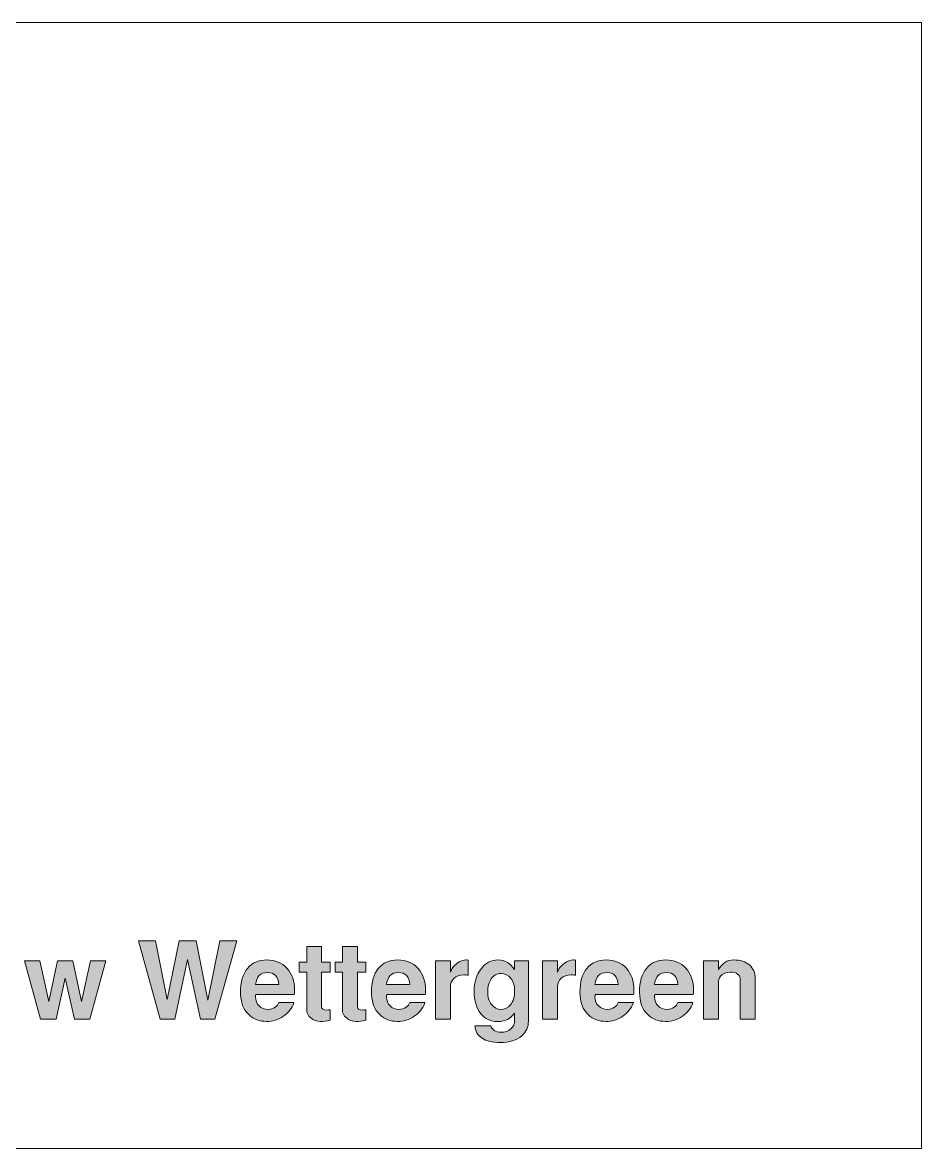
# Model space of a CAD drawing. Header units: inches. Extents: x 2 to 12.3, y -3 to -0.4.
# Drawn here: x 11.262 to 12.31, y -1.663 to -0.35 of the extents above; entities that cross this region are included whole.
import ezdxf

# ---------------------------------------------------------------- set-up
doc = ezdxf.new("R2010")
doc.units = ezdxf.units.IN
doc.header["$MEASUREMENT"] = 0
doc.layers.add('Layer 1', color=7, linetype='Continuous')

# ---------------------------------------------------------------- blocks, each defined once
blk = doc.blocks.new('block 2')
at = {"layer": 'Layer 1', "color": 7, "lineweight": 5, "true_color": 0xffffff}
blk.add_lwpolyline([(8.3102, -0.3502), (8.3102, -1.6631), (12.3102, -1.6631), (12.3102, -0.3502), (8.3102, -0.3502)], dxfattribs=at)
blk = doc.blocks.new('block 62')
at = {"layer": 'Layer 1', "true_color": 0xed1f24}
h = blk.add_hatch(color=240, dxfattribs=at)
h.dxf.hatch_style = 2
h.paths.add_polyline_path([(11.5116, -1.421), (11.4861, -1.5121), (11.4692, -1.5121), (11.4541, -1.4428), (11.4391, -1.5121), (11.4222, -1.5121), (11.3967, -1.421), (11.4166, -1.421), (11.4305, -1.4892), (11.4442, -1.421), (11.4641, -1.421), (11.4777, -1.49), (11.4917, -1.421)])
h = blk.add_hatch(color=240, dxfattribs=at)
h.dxf.hatch_style = 2
edge = h.paths.add_edge_path()
edge.add_spline(control_points=[(11.6203, -1.5135), (11.6162, -1.5145), (11.6125, -1.515), (11.6092, -1.515), (11.6048, -1.515), (11.601, -1.5136), (11.5978, -1.5109), (11.5946, -1.5082), (11.5931, -1.505), (11.5931, -1.5012), (11.5931, -1.5012), (11.5931, -1.4574), (11.5931, -1.4574), (11.5931, -1.4574), (11.5844, -1.4574), (11.5844, -1.4574), (11.5844, -1.4574), (11.5844, -1.4457), (11.5844, -1.4457), (11.5844, -1.4457), (11.5931, -1.4457), (11.5931, -1.4457), (11.5931, -1.4457), (11.5931, -1.4274), (11.5931, -1.4274), (11.5931, -1.4274), (11.6105, -1.4274), (11.6105, -1.4274), (11.6105, -1.4274), (11.6105, -1.4457), (11.6105, -1.4457), (11.6105, -1.4457), (11.6203, -1.4457), (11.6203, -1.4457), (11.6203, -1.4457), (11.6203, -1.4574), (11.6203, -1.4574), (11.6203, -1.4574), (11.6105, -1.4574), (11.6105, -1.4574), (11.6105, -1.4574), (11.6105, -1.4977), (11.6105, -1.4977), (11.6105, -1.5003), (11.6125, -1.5016), (11.6164, -1.5016), (11.6173, -1.5015), (11.6186, -1.5015), (11.6203, -1.5014), (11.6203, -1.5014), (11.6203, -1.5135), (11.6203, -1.5135)], knot_values=[0, 0, 0, 0, 1, 1, 1, 2, 2, 2, 3, 3, 3, 4, 4, 4, 5, 5, 5, 6, 6, 6, 7, 7, 7, 8, 8, 8, 9, 9, 9, 10, 10, 10, 11, 11, 11, 12, 12, 12, 13, 13, 13, 14, 14, 14, 15, 15, 15, 16, 16, 16, 17, 17, 17, 17], degree=3, periodic=1)
h = blk.add_hatch(color=240, dxfattribs=at)
h.dxf.hatch_style = 2
edge = h.paths.add_edge_path()
edge.add_spline(control_points=[(11.6619, -1.5135), (11.6578, -1.5145), (11.6541, -1.515), (11.6508, -1.515), (11.6464, -1.515), (11.6426, -1.5136), (11.6394, -1.5109), (11.6363, -1.5082), (11.6347, -1.505), (11.6347, -1.5012), (11.6347, -1.5012), (11.6347, -1.4574), (11.6347, -1.4574), (11.6347, -1.4574), (11.6261, -1.4574), (11.6261, -1.4574), (11.6261, -1.4574), (11.6261, -1.4457), (11.6261, -1.4457), (11.6261, -1.4457), (11.6347, -1.4457), (11.6347, -1.4457), (11.6347, -1.4457), (11.6347, -1.4274), (11.6347, -1.4274), (11.6347, -1.4274), (11.6522, -1.4274), (11.6522, -1.4274), (11.6522, -1.4274), (11.6522, -1.4457), (11.6522, -1.4457), (11.6522, -1.4457), (11.6619, -1.4457), (11.6619, -1.4457), (11.6619, -1.4457), (11.6619, -1.4574), (11.6619, -1.4574), (11.6619, -1.4574), (11.6522, -1.4574), (11.6522, -1.4574), (11.6522, -1.4574), (11.6522, -1.4977), (11.6522, -1.4977), (11.6522, -1.5003), (11.6541, -1.5016), (11.6581, -1.5016), (11.659, -1.5015), (11.6603, -1.5015), (11.6619, -1.5014), (11.6619, -1.5014), (11.6619, -1.5135), (11.6619, -1.5135)], knot_values=[0, 0, 0, 0, 1, 1, 1, 2, 2, 2, 3, 3, 3, 4, 4, 4, 5, 5, 5, 6, 6, 6, 7, 7, 7, 8, 8, 8, 9, 9, 9, 10, 10, 10, 11, 11, 11, 12, 12, 12, 13, 13, 13, 14, 14, 14, 15, 15, 15, 16, 16, 16, 17, 17, 17, 17], degree=3, periodic=1)
h = blk.add_hatch(color=240, dxfattribs=at)
h.dxf.hatch_style = 2
edge = h.paths.add_edge_path()
edge.add_spline(control_points=[(11.5789, -1.4784), (11.5789, -1.4804), (11.5788, -1.4822), (11.5786, -1.4837), (11.5786, -1.4837), (11.5337, -1.4837), (11.5337, -1.4837), (11.5335, -1.4842), (11.5334, -1.485), (11.5334, -1.4861), (11.5334, -1.4905), (11.5348, -1.4941), (11.5375, -1.4968), (11.5402, -1.4995), (11.5438, -1.5009), (11.5482, -1.5009), (11.5511, -1.5009), (11.5537, -1.5), (11.5562, -1.4984), (11.5585, -1.4968), (11.5598, -1.495), (11.5604, -1.493), (11.5604, -1.493), (11.5782, -1.493), (11.5782, -1.493), (11.5759, -1.4996), (11.5717, -1.5049), (11.5659, -1.5089), (11.56, -1.5129), (11.5534, -1.5149), (11.5462, -1.5149), (11.5381, -1.5149), (11.5313, -1.5123), (11.5258, -1.5072), (11.5192, -1.5012), (11.5159, -1.4925), (11.5159, -1.4811), (11.5159, -1.469), (11.5186, -1.4596), (11.5239, -1.4531), (11.5292, -1.4465), (11.5368, -1.4432), (11.5467, -1.4432), (11.5563, -1.4432), (11.5641, -1.4465), (11.5701, -1.4529), (11.576, -1.4594), (11.5789, -1.4679), (11.5789, -1.4784)], knot_values=[0, 0, 0, 0, 1, 1, 1, 2, 2, 2, 3, 3, 3, 4, 4, 4, 5, 5, 5, 6, 6, 6, 7, 7, 7, 8, 8, 8, 9, 9, 9, 10, 10, 10, 11, 11, 11, 12, 12, 12, 13, 13, 13, 14, 14, 14, 15, 15, 15, 16, 16, 16, 16], degree=3, periodic=1)
edge = h.paths.add_edge_path()
edge.add_spline(control_points=[(11.5604, -1.472), (11.5599, -1.4626), (11.5555, -1.4579), (11.5473, -1.4579), (11.539, -1.4579), (11.5344, -1.4626), (11.5334, -1.472), (11.5334, -1.472), (11.5604, -1.472), (11.5604, -1.472)], knot_values=[0, 0, 0, 0, 1, 1, 1, 2, 2, 2, 3, 3, 3, 3], degree=3, periodic=1)
h = blk.add_hatch(color=240, dxfattribs=at)
h.dxf.hatch_style = 2
edge = h.paths.add_edge_path()
edge.add_spline(control_points=[(11.7317, -1.4784), (11.7317, -1.4804), (11.7316, -1.4822), (11.7313, -1.4837), (11.7313, -1.4837), (11.6864, -1.4837), (11.6864, -1.4837), (11.6863, -1.4842), (11.6862, -1.485), (11.6862, -1.4861), (11.6862, -1.4905), (11.6875, -1.4941), (11.6903, -1.4968), (11.693, -1.4995), (11.6965, -1.5009), (11.7009, -1.5009), (11.7038, -1.5009), (11.7065, -1.5), (11.709, -1.4984), (11.7112, -1.4968), (11.7126, -1.495), (11.7132, -1.493), (11.7132, -1.493), (11.7309, -1.493), (11.7309, -1.493), (11.7286, -1.4996), (11.7245, -1.5049), (11.7186, -1.5089), (11.7127, -1.5129), (11.7062, -1.5149), (11.6989, -1.5149), (11.6908, -1.5149), (11.6841, -1.5123), (11.6786, -1.5072), (11.672, -1.5012), (11.6687, -1.4925), (11.6687, -1.4811), (11.6687, -1.469), (11.6713, -1.4596), (11.6766, -1.4531), (11.6819, -1.4465), (11.6895, -1.4432), (11.6994, -1.4432), (11.7091, -1.4432), (11.7169, -1.4465), (11.7228, -1.4529), (11.7287, -1.4594), (11.7317, -1.4679), (11.7317, -1.4784)], knot_values=[0, 0, 0, 0, 1, 1, 1, 2, 2, 2, 3, 3, 3, 4, 4, 4, 5, 5, 5, 6, 6, 6, 7, 7, 7, 8, 8, 8, 9, 9, 9, 10, 10, 10, 11, 11, 11, 12, 12, 12, 13, 13, 13, 14, 14, 14, 15, 15, 15, 16, 16, 16, 16], degree=3, periodic=1)
edge = h.paths.add_edge_path()
edge.add_spline(control_points=[(11.7132, -1.472), (11.7127, -1.4626), (11.7083, -1.4579), (11.7001, -1.4579), (11.6917, -1.4579), (11.6871, -1.4626), (11.6862, -1.472), (11.6862, -1.472), (11.7132, -1.472), (11.7132, -1.472)], knot_values=[0, 0, 0, 0, 1, 1, 1, 2, 2, 2, 3, 3, 3, 3], degree=3, periodic=1)
h = blk.add_hatch(color=240, dxfattribs=at)
h.dxf.hatch_style = 2
edge = h.paths.add_edge_path()
edge.add_spline(control_points=[(11.7816, -1.461), (11.7792, -1.4607), (11.7775, -1.4606), (11.7764, -1.4606), (11.7715, -1.4606), (11.7677, -1.4619), (11.7649, -1.4646), (11.7621, -1.4672), (11.7607, -1.4705), (11.7607, -1.4745), (11.7607, -1.4745), (11.7607, -1.5121), (11.7607, -1.5121), (11.7607, -1.5121), (11.7432, -1.5121), (11.7432, -1.5121), (11.7432, -1.5121), (11.7432, -1.4444), (11.7432, -1.4444), (11.7432, -1.4444), (11.7607, -1.4444), (11.7607, -1.4444), (11.7607, -1.4444), (11.7607, -1.4575), (11.7607, -1.4575), (11.7619, -1.4535), (11.7644, -1.4501), (11.7682, -1.4474), (11.7719, -1.4446), (11.7757, -1.4432), (11.7794, -1.4432), (11.7798, -1.4432), (11.7806, -1.4433), (11.7816, -1.4435), (11.7816, -1.4435), (11.7816, -1.461), (11.7816, -1.461)], knot_values=[0, 0, 0, 0, 1, 1, 1, 2, 2, 2, 3, 3, 3, 4, 4, 4, 5, 5, 5, 6, 6, 6, 7, 7, 7, 8, 8, 8, 9, 9, 9, 10, 10, 10, 11, 11, 11, 12, 12, 12, 12], degree=3, periodic=1)
h = blk.add_hatch(color=240, dxfattribs=at)
h.dxf.hatch_style = 2
edge = h.paths.add_edge_path()
edge.add_spline(control_points=[(11.8517, -1.5146), (11.8517, -1.5214), (11.8491, -1.527), (11.8441, -1.5316), (11.8381, -1.537), (11.8297, -1.5396), (11.8187, -1.5396), (11.8098, -1.5396), (11.8027, -1.5379), (11.7976, -1.5344), (11.7925, -1.531), (11.7897, -1.5262), (11.7893, -1.52), (11.7893, -1.52), (11.8077, -1.52), (11.8077, -1.52), (11.8081, -1.522), (11.8094, -1.5238), (11.8117, -1.5253), (11.8139, -1.5268), (11.8166, -1.5276), (11.8197, -1.5276), (11.8244, -1.5276), (11.8282, -1.5263), (11.8312, -1.5237), (11.8341, -1.5211), (11.8356, -1.5176), (11.8356, -1.5132), (11.8356, -1.5087), (11.8355, -1.5061), (11.8354, -1.5054), (11.8327, -1.5088), (11.83, -1.5112), (11.8275, -1.5125), (11.8245, -1.5142), (11.8207, -1.515), (11.8161, -1.515), (11.8077, -1.515), (11.801, -1.512), (11.7961, -1.5059), (11.7909, -1.4995), (11.7883, -1.4908), (11.7883, -1.4797), (11.7883, -1.4694), (11.791, -1.4607), (11.7964, -1.4537), (11.8017, -1.4467), (11.8083, -1.4432), (11.8162, -1.4432), (11.8206, -1.4432), (11.8245, -1.4443), (11.8276, -1.4464), (11.83, -1.448), (11.8326, -1.4507), (11.8356, -1.4545), (11.8356, -1.4545), (11.8356, -1.4444), (11.8356, -1.4444), (11.8356, -1.4444), (11.8517, -1.4444), (11.8517, -1.4444), (11.8517, -1.4444), (11.8517, -1.5146), (11.8517, -1.5146)], knot_values=[0, 0, 0, 0, 1, 1, 1, 2, 2, 2, 3, 3, 3, 4, 4, 4, 5, 5, 5, 6, 6, 6, 7, 7, 7, 8, 8, 8, 9, 9, 9, 10, 10, 10, 11, 11, 11, 12, 12, 12, 13, 13, 13, 14, 14, 14, 15, 15, 15, 16, 16, 16, 17, 17, 17, 18, 18, 18, 19, 19, 19, 20, 20, 20, 21, 21, 21, 21], degree=3, periodic=1)
edge = h.paths.add_edge_path()
edge.add_spline(control_points=[(11.8356, -1.4792), (11.8356, -1.4734), (11.8341, -1.4686), (11.8311, -1.4647), (11.8281, -1.4609), (11.8243, -1.459), (11.8197, -1.459), (11.815, -1.459), (11.8113, -1.461), (11.8084, -1.4651), (11.8056, -1.4691), (11.8042, -1.4743), (11.8042, -1.4806), (11.8042, -1.4864), (11.8057, -1.4912), (11.8086, -1.4951), (11.8116, -1.4989), (11.8152, -1.5009), (11.8194, -1.5009), (11.8241, -1.5009), (11.8279, -1.4991), (11.8308, -1.4955), (11.834, -1.4916), (11.8356, -1.4862), (11.8356, -1.4792)], knot_values=[0, 0, 0, 0, 1, 1, 1, 2, 2, 2, 3, 3, 3, 4, 4, 4, 5, 5, 5, 6, 6, 6, 7, 7, 7, 8, 8, 8, 8], degree=3, periodic=1)
h = blk.add_hatch(color=240, dxfattribs=at)
h.dxf.hatch_style = 2
edge = h.paths.add_edge_path()
edge.add_spline(control_points=[(11.9066, -1.461), (11.9042, -1.4607), (11.9025, -1.4606), (11.9014, -1.4606), (11.8965, -1.4606), (11.8927, -1.4619), (11.8899, -1.4646), (11.8871, -1.4672), (11.8857, -1.4705), (11.8857, -1.4745), (11.8857, -1.4745), (11.8857, -1.5121), (11.8857, -1.5121), (11.8857, -1.5121), (11.8682, -1.5121), (11.8682, -1.5121), (11.8682, -1.5121), (11.8682, -1.4444), (11.8682, -1.4444), (11.8682, -1.4444), (11.8857, -1.4444), (11.8857, -1.4444), (11.8857, -1.4444), (11.8857, -1.4575), (11.8857, -1.4575), (11.8869, -1.4535), (11.8894, -1.4501), (11.8932, -1.4474), (11.8969, -1.4446), (11.9007, -1.4432), (11.9044, -1.4432), (11.9048, -1.4432), (11.9056, -1.4433), (11.9066, -1.4435), (11.9066, -1.4435), (11.9066, -1.461), (11.9066, -1.461)], knot_values=[0, 0, 0, 0, 1, 1, 1, 2, 2, 2, 3, 3, 3, 4, 4, 4, 5, 5, 5, 6, 6, 6, 7, 7, 7, 8, 8, 8, 9, 9, 9, 10, 10, 10, 11, 11, 11, 12, 12, 12, 12], degree=3, periodic=1)
h = blk.add_hatch(color=240, dxfattribs=at)
h.dxf.hatch_style = 2
edge = h.paths.add_edge_path()
edge.add_spline(control_points=[(11.9748, -1.4784), (11.9748, -1.4804), (11.9747, -1.4822), (11.9744, -1.4837), (11.9744, -1.4837), (11.9296, -1.4837), (11.9296, -1.4837), (11.9294, -1.4842), (11.9293, -1.485), (11.9293, -1.4861), (11.9293, -1.4905), (11.9307, -1.4941), (11.9334, -1.4968), (11.9361, -1.4995), (11.9397, -1.5009), (11.944, -1.5009), (11.9469, -1.5009), (11.9496, -1.5), (11.9521, -1.4984), (11.9543, -1.4968), (11.9557, -1.495), (11.9563, -1.493), (11.9563, -1.493), (11.9741, -1.493), (11.9741, -1.493), (11.9717, -1.4996), (11.9676, -1.5049), (11.9617, -1.5089), (11.9559, -1.5129), (11.9493, -1.5149), (11.9421, -1.5149), (11.934, -1.5149), (11.9272, -1.5123), (11.9217, -1.5072), (11.9151, -1.5012), (11.9118, -1.4925), (11.9118, -1.4811), (11.9118, -1.469), (11.9144, -1.4596), (11.9197, -1.4531), (11.925, -1.4465), (11.9326, -1.4432), (11.9426, -1.4432), (11.9522, -1.4432), (11.96, -1.4465), (11.9659, -1.4529), (11.9718, -1.4594), (11.9748, -1.4679), (11.9748, -1.4784)], knot_values=[0, 0, 0, 0, 1, 1, 1, 2, 2, 2, 3, 3, 3, 4, 4, 4, 5, 5, 5, 6, 6, 6, 7, 7, 7, 8, 8, 8, 9, 9, 9, 10, 10, 10, 11, 11, 11, 12, 12, 12, 13, 13, 13, 14, 14, 14, 15, 15, 15, 16, 16, 16, 16], degree=3, periodic=1)
edge = h.paths.add_edge_path()
edge.add_spline(control_points=[(11.9563, -1.472), (11.9558, -1.4626), (11.9514, -1.4579), (11.9432, -1.4579), (11.9349, -1.4579), (11.9302, -1.4626), (11.9293, -1.472), (11.9293, -1.472), (11.9563, -1.472), (11.9563, -1.472)], knot_values=[0, 0, 0, 0, 1, 1, 1, 2, 2, 2, 3, 3, 3, 3], degree=3, periodic=1)
h = blk.add_hatch(color=240, dxfattribs=at)
h.dxf.hatch_style = 2
edge = h.paths.add_edge_path()
edge.add_spline(control_points=[(12.0443, -1.4784), (12.0443, -1.4804), (12.0442, -1.4822), (12.0439, -1.4837), (12.0439, -1.4837), (11.9991, -1.4837), (11.9991, -1.4837), (11.9989, -1.4842), (11.9988, -1.485), (11.9988, -1.4861), (11.9988, -1.4905), (12.0002, -1.4941), (12.0029, -1.4968), (12.0056, -1.4995), (12.0092, -1.5009), (12.0136, -1.5009), (12.0164, -1.5009), (12.0191, -1.5), (12.0216, -1.4984), (12.0238, -1.4968), (12.0252, -1.495), (12.0258, -1.493), (12.0258, -1.493), (12.0436, -1.493), (12.0436, -1.493), (12.0412, -1.4996), (12.0371, -1.5049), (12.0313, -1.5089), (12.0254, -1.5129), (12.0188, -1.5149), (12.0116, -1.5149), (12.0035, -1.5149), (11.9967, -1.5123), (11.9912, -1.5072), (11.9846, -1.5012), (11.9813, -1.4925), (11.9813, -1.4811), (11.9813, -1.469), (11.984, -1.4596), (11.9893, -1.4531), (11.9945, -1.4465), (12.0021, -1.4432), (12.0121, -1.4432), (12.0217, -1.4432), (12.0295, -1.4465), (12.0354, -1.4529), (12.0414, -1.4594), (12.0443, -1.4679), (12.0443, -1.4784)], knot_values=[0, 0, 0, 0, 1, 1, 1, 2, 2, 2, 3, 3, 3, 4, 4, 4, 5, 5, 5, 6, 6, 6, 7, 7, 7, 8, 8, 8, 9, 9, 9, 10, 10, 10, 11, 11, 11, 12, 12, 12, 13, 13, 13, 14, 14, 14, 15, 15, 15, 16, 16, 16, 16], degree=3, periodic=1)
edge = h.paths.add_edge_path()
edge.add_spline(control_points=[(12.0258, -1.472), (12.0253, -1.4626), (12.0209, -1.4579), (12.0127, -1.4579), (12.0044, -1.4579), (11.9997, -1.4626), (11.9988, -1.472), (11.9988, -1.472), (12.0258, -1.472), (12.0258, -1.472)], knot_values=[0, 0, 0, 0, 1, 1, 1, 2, 2, 2, 3, 3, 3, 3], degree=3, periodic=1)
h = blk.add_hatch(color=240, dxfattribs=at)
h.dxf.hatch_style = 2
edge = h.paths.add_edge_path()
edge.add_spline(control_points=[(12.1163, -1.5121), (12.1163, -1.5121), (12.0988, -1.5121), (12.0988, -1.5121), (12.0988, -1.5121), (12.0988, -1.4656), (12.0988, -1.4656), (12.0988, -1.4631), (12.0978, -1.4611), (12.0957, -1.4597), (12.0936, -1.4582), (12.0908, -1.4575), (12.0872, -1.4575), (12.0833, -1.4575), (12.08, -1.4585), (12.0774, -1.4606), (12.0748, -1.4627), (12.0734, -1.4653), (12.0734, -1.4685), (12.0734, -1.4685), (12.0734, -1.5121), (12.0734, -1.5121), (12.0734, -1.5121), (12.0559, -1.5121), (12.0559, -1.5121), (12.0559, -1.5121), (12.0559, -1.4444), (12.0559, -1.4444), (12.0559, -1.4444), (12.0734, -1.4444), (12.0734, -1.4444), (12.0734, -1.4444), (12.0734, -1.4545), (12.0734, -1.4545), (12.0774, -1.447), (12.0833, -1.4432), (12.0912, -1.4432), (12.0988, -1.4432), (12.1049, -1.4452), (12.1094, -1.4491), (12.114, -1.453), (12.1163, -1.4582), (12.1163, -1.4646), (12.1163, -1.4646), (12.1163, -1.5121), (12.1163, -1.5121)], knot_values=[0, 0, 0, 0, 1, 1, 1, 2, 2, 2, 3, 3, 3, 4, 4, 4, 5, 5, 5, 6, 6, 6, 7, 7, 7, 8, 8, 8, 9, 9, 9, 10, 10, 10, 11, 11, 11, 12, 12, 12, 13, 13, 13, 14, 14, 14, 15, 15, 15, 15], degree=3, periodic=1)
h = blk.add_hatch(color=240, dxfattribs=at)
h.dxf.hatch_style = 2
h.paths.add_polyline_path([(11.3589, -1.4444), (11.3401, -1.5121), (11.3221, -1.5121), (11.3114, -1.4643), (11.3007, -1.5121), (11.2827, -1.5121), (11.2638, -1.4444), (11.2819, -1.4444), (11.2924, -1.4917), (11.3023, -1.4444), (11.3204, -1.4444), (11.3303, -1.4916), (11.3408, -1.4444)])
at = {"layer": 'Layer 1', "lineweight": 0}
for points in [[(11.5116, -1.421), (11.4861, -1.5121), (11.4692, -1.5121), (11.4541, -1.4428), (11.4391, -1.5121), (11.4222, -1.5121), (11.3967, -1.421), (11.4166, -1.421), (11.4305, -1.4892), (11.4442, -1.421), (11.4641, -1.421), (11.4777, -1.49), (11.4917, -1.421), (11.5116, -1.421)], [(11.3589, -1.4444), (11.3401, -1.5121), (11.3221, -1.5121), (11.3114, -1.4643), (11.3007, -1.5121), (11.2827, -1.5121), (11.2638, -1.4444), (11.2819, -1.4444), (11.2924, -1.4917), (11.3023, -1.4444), (11.3204, -1.4444), (11.3303, -1.4916), (11.3408, -1.4444), (11.3589, -1.4444)]]:
    blk.add_lwpolyline(points, dxfattribs=at)
for points, knots in [([(11.6203, -1.5135), (11.6162, -1.5145), (11.6125, -1.515), (11.6092, -1.515), (11.6048, -1.515), (11.601, -1.5136), (11.5978, -1.5109), (11.5946, -1.5082), (11.5931, -1.505), (11.5931, -1.5012), (11.5931, -1.5012), (11.5931, -1.4574), (11.5931, -1.4574), (11.5931, -1.4574), (11.5844, -1.4574), (11.5844, -1.4574), (11.5844, -1.4574), (11.5844, -1.4457), (11.5844, -1.4457), (11.5844, -1.4457), (11.5931, -1.4457), (11.5931, -1.4457), (11.5931, -1.4457), (11.5931, -1.4274), (11.5931, -1.4274), (11.5931, -1.4274), (11.6105, -1.4274), (11.6105, -1.4274), (11.6105, -1.4274), (11.6105, -1.4457), (11.6105, -1.4457), (11.6105, -1.4457), (11.6203, -1.4457), (11.6203, -1.4457), (11.6203, -1.4457), (11.6203, -1.4574), (11.6203, -1.4574), (11.6203, -1.4574), (11.6105, -1.4574), (11.6105, -1.4574), (11.6105, -1.4574), (11.6105, -1.4977), (11.6105, -1.4977), (11.6105, -1.5003), (11.6125, -1.5016), (11.6164, -1.5016), (11.6173, -1.5015), (11.6186, -1.5015), (11.6203, -1.5014), (11.6203, -1.5014), (11.6203, -1.5135), (11.6203, -1.5135)], [0, 0, 0, 0, 1, 1, 1, 2, 2, 2, 3, 3, 3, 4, 4, 4, 5, 5, 5, 6, 6, 6, 7, 7, 7, 8, 8, 8, 9, 9, 9, 10, 10, 10, 11, 11, 11, 12, 12, 12, 13, 13, 13, 14, 14, 14, 15, 15, 15, 16, 16, 16, 17, 17, 17, 17]), ([(11.6619, -1.5135), (11.6578, -1.5145), (11.6541, -1.515), (11.6508, -1.515), (11.6464, -1.515), (11.6426, -1.5136), (11.6394, -1.5109), (11.6363, -1.5082), (11.6347, -1.505), (11.6347, -1.5012), (11.6347, -1.5012), (11.6347, -1.4574), (11.6347, -1.4574), (11.6347, -1.4574), (11.6261, -1.4574), (11.6261, -1.4574), (11.6261, -1.4574), (11.6261, -1.4457), (11.6261, -1.4457), (11.6261, -1.4457), (11.6347, -1.4457), (11.6347, -1.4457), (11.6347, -1.4457), (11.6347, -1.4274), (11.6347, -1.4274), (11.6347, -1.4274), (11.6522, -1.4274), (11.6522, -1.4274), (11.6522, -1.4274), (11.6522, -1.4457), (11.6522, -1.4457), (11.6522, -1.4457), (11.6619, -1.4457), (11.6619, -1.4457), (11.6619, -1.4457), (11.6619, -1.4574), (11.6619, -1.4574), (11.6619, -1.4574), (11.6522, -1.4574), (11.6522, -1.4574), (11.6522, -1.4574), (11.6522, -1.4977), (11.6522, -1.4977), (11.6522, -1.5003), (11.6541, -1.5016), (11.6581, -1.5016), (11.659, -1.5015), (11.6603, -1.5015), (11.6619, -1.5014), (11.6619, -1.5014), (11.6619, -1.5135), (11.6619, -1.5135)], [0, 0, 0, 0, 1, 1, 1, 2, 2, 2, 3, 3, 3, 4, 4, 4, 5, 5, 5, 6, 6, 6, 7, 7, 7, 8, 8, 8, 9, 9, 9, 10, 10, 10, 11, 11, 11, 12, 12, 12, 13, 13, 13, 14, 14, 14, 15, 15, 15, 16, 16, 16, 17, 17, 17, 17]), ([(11.5789, -1.4784), (11.5789, -1.4804), (11.5788, -1.4822), (11.5786, -1.4837), (11.5786, -1.4837), (11.5337, -1.4837), (11.5337, -1.4837), (11.5335, -1.4842), (11.5334, -1.485), (11.5334, -1.4861), (11.5334, -1.4905), (11.5348, -1.4941), (11.5375, -1.4968), (11.5402, -1.4995), (11.5438, -1.5009), (11.5482, -1.5009), (11.5511, -1.5009), (11.5537, -1.5), (11.5562, -1.4984), (11.5585, -1.4968), (11.5598, -1.495), (11.5604, -1.493), (11.5604, -1.493), (11.5782, -1.493), (11.5782, -1.493), (11.5759, -1.4996), (11.5717, -1.5049), (11.5659, -1.5089), (11.56, -1.5129), (11.5534, -1.5149), (11.5462, -1.5149), (11.5381, -1.5149), (11.5313, -1.5123), (11.5258, -1.5072), (11.5192, -1.5012), (11.5159, -1.4925), (11.5159, -1.4811), (11.5159, -1.469), (11.5186, -1.4596), (11.5239, -1.4531), (11.5292, -1.4465), (11.5368, -1.4432), (11.5467, -1.4432), (11.5563, -1.4432), (11.5641, -1.4465), (11.5701, -1.4529), (11.576, -1.4594), (11.5789, -1.4679), (11.5789, -1.4784)], [0, 0, 0, 0, 1, 1, 1, 2, 2, 2, 3, 3, 3, 4, 4, 4, 5, 5, 5, 6, 6, 6, 7, 7, 7, 8, 8, 8, 9, 9, 9, 10, 10, 10, 11, 11, 11, 12, 12, 12, 13, 13, 13, 14, 14, 14, 15, 15, 15, 16, 16, 16, 16]), ([(11.7317, -1.4784), (11.7317, -1.4804), (11.7316, -1.4822), (11.7313, -1.4837), (11.7313, -1.4837), (11.6864, -1.4837), (11.6864, -1.4837), (11.6863, -1.4842), (11.6862, -1.485), (11.6862, -1.4861), (11.6862, -1.4905), (11.6875, -1.4941), (11.6903, -1.4968), (11.693, -1.4995), (11.6965, -1.5009), (11.7009, -1.5009), (11.7038, -1.5009), (11.7065, -1.5), (11.709, -1.4984), (11.7112, -1.4968), (11.7126, -1.495), (11.7132, -1.493), (11.7132, -1.493), (11.7309, -1.493), (11.7309, -1.493), (11.7286, -1.4996), (11.7245, -1.5049), (11.7186, -1.5089), (11.7127, -1.5129), (11.7062, -1.5149), (11.6989, -1.5149), (11.6908, -1.5149), (11.6841, -1.5123), (11.6786, -1.5072), (11.672, -1.5012), (11.6687, -1.4925), (11.6687, -1.4811), (11.6687, -1.469), (11.6713, -1.4596), (11.6766, -1.4531), (11.6819, -1.4465), (11.6895, -1.4432), (11.6994, -1.4432), (11.7091, -1.4432), (11.7169, -1.4465), (11.7228, -1.4529), (11.7287, -1.4594), (11.7317, -1.4679), (11.7317, -1.4784)], [0, 0, 0, 0, 1, 1, 1, 2, 2, 2, 3, 3, 3, 4, 4, 4, 5, 5, 5, 6, 6, 6, 7, 7, 7, 8, 8, 8, 9, 9, 9, 10, 10, 10, 11, 11, 11, 12, 12, 12, 13, 13, 13, 14, 14, 14, 15, 15, 15, 16, 16, 16, 16]), ([(11.7816, -1.461), (11.7792, -1.4607), (11.7775, -1.4606), (11.7764, -1.4606), (11.7715, -1.4606), (11.7677, -1.4619), (11.7649, -1.4646), (11.7621, -1.4672), (11.7607, -1.4705), (11.7607, -1.4745), (11.7607, -1.4745), (11.7607, -1.5121), (11.7607, -1.5121), (11.7607, -1.5121), (11.7432, -1.5121), (11.7432, -1.5121), (11.7432, -1.5121), (11.7432, -1.4444), (11.7432, -1.4444), (11.7432, -1.4444), (11.7607, -1.4444), (11.7607, -1.4444), (11.7607, -1.4444), (11.7607, -1.4575), (11.7607, -1.4575), (11.7619, -1.4535), (11.7644, -1.4501), (11.7682, -1.4474), (11.7719, -1.4446), (11.7757, -1.4432), (11.7794, -1.4432), (11.7798, -1.4432), (11.7806, -1.4433), (11.7816, -1.4435), (11.7816, -1.4435), (11.7816, -1.461), (11.7816, -1.461)], [0, 0, 0, 0, 1, 1, 1, 2, 2, 2, 3, 3, 3, 4, 4, 4, 5, 5, 5, 6, 6, 6, 7, 7, 7, 8, 8, 8, 9, 9, 9, 10, 10, 10, 11, 11, 11, 12, 12, 12, 12]), ([(11.8517, -1.5146), (11.8517, -1.5214), (11.8491, -1.527), (11.8441, -1.5316), (11.8381, -1.537), (11.8297, -1.5396), (11.8187, -1.5396), (11.8098, -1.5396), (11.8027, -1.5379), (11.7976, -1.5344), (11.7925, -1.531), (11.7897, -1.5262), (11.7893, -1.52), (11.7893, -1.52), (11.8077, -1.52), (11.8077, -1.52), (11.8081, -1.522), (11.8094, -1.5238), (11.8117, -1.5253), (11.8139, -1.5268), (11.8166, -1.5276), (11.8197, -1.5276), (11.8244, -1.5276), (11.8282, -1.5263), (11.8312, -1.5237), (11.8341, -1.5211), (11.8356, -1.5176), (11.8356, -1.5132), (11.8356, -1.5087), (11.8355, -1.5061), (11.8354, -1.5054), (11.8327, -1.5088), (11.83, -1.5112), (11.8275, -1.5125), (11.8245, -1.5142), (11.8207, -1.515), (11.8161, -1.515), (11.8077, -1.515), (11.801, -1.512), (11.7961, -1.5059), (11.7909, -1.4995), (11.7883, -1.4908), (11.7883, -1.4797), (11.7883, -1.4694), (11.791, -1.4607), (11.7964, -1.4537), (11.8017, -1.4467), (11.8083, -1.4432), (11.8162, -1.4432), (11.8206, -1.4432), (11.8245, -1.4443), (11.8276, -1.4464), (11.83, -1.448), (11.8326, -1.4507), (11.8356, -1.4545), (11.8356, -1.4545), (11.8356, -1.4444), (11.8356, -1.4444), (11.8356, -1.4444), (11.8517, -1.4444), (11.8517, -1.4444), (11.8517, -1.4444), (11.8517, -1.5146), (11.8517, -1.5146)], [0, 0, 0, 0, 1, 1, 1, 2, 2, 2, 3, 3, 3, 4, 4, 4, 5, 5, 5, 6, 6, 6, 7, 7, 7, 8, 8, 8, 9, 9, 9, 10, 10, 10, 11, 11, 11, 12, 12, 12, 13, 13, 13, 14, 14, 14, 15, 15, 15, 16, 16, 16, 17, 17, 17, 18, 18, 18, 19, 19, 19, 20, 20, 20, 21, 21, 21, 21]), ([(11.9066, -1.461), (11.9042, -1.4607), (11.9025, -1.4606), (11.9014, -1.4606), (11.8965, -1.4606), (11.8927, -1.4619), (11.8899, -1.4646), (11.8871, -1.4672), (11.8857, -1.4705), (11.8857, -1.4745), (11.8857, -1.4745), (11.8857, -1.5121), (11.8857, -1.5121), (11.8857, -1.5121), (11.8682, -1.5121), (11.8682, -1.5121), (11.8682, -1.5121), (11.8682, -1.4444), (11.8682, -1.4444), (11.8682, -1.4444), (11.8857, -1.4444), (11.8857, -1.4444), (11.8857, -1.4444), (11.8857, -1.4575), (11.8857, -1.4575), (11.8869, -1.4535), (11.8894, -1.4501), (11.8932, -1.4474), (11.8969, -1.4446), (11.9007, -1.4432), (11.9044, -1.4432), (11.9048, -1.4432), (11.9056, -1.4433), (11.9066, -1.4435), (11.9066, -1.4435), (11.9066, -1.461), (11.9066, -1.461)], [0, 0, 0, 0, 1, 1, 1, 2, 2, 2, 3, 3, 3, 4, 4, 4, 5, 5, 5, 6, 6, 6, 7, 7, 7, 8, 8, 8, 9, 9, 9, 10, 10, 10, 11, 11, 11, 12, 12, 12, 12]), ([(11.9748, -1.4784), (11.9748, -1.4804), (11.9747, -1.4822), (11.9744, -1.4837), (11.9744, -1.4837), (11.9296, -1.4837), (11.9296, -1.4837), (11.9294, -1.4842), (11.9293, -1.485), (11.9293, -1.4861), (11.9293, -1.4905), (11.9307, -1.4941), (11.9334, -1.4968), (11.9361, -1.4995), (11.9397, -1.5009), (11.944, -1.5009), (11.9469, -1.5009), (11.9496, -1.5), (11.9521, -1.4984), (11.9543, -1.4968), (11.9557, -1.495), (11.9563, -1.493), (11.9563, -1.493), (11.9741, -1.493), (11.9741, -1.493), (11.9717, -1.4996), (11.9676, -1.5049), (11.9617, -1.5089), (11.9559, -1.5129), (11.9493, -1.5149), (11.9421, -1.5149), (11.934, -1.5149), (11.9272, -1.5123), (11.9217, -1.5072), (11.9151, -1.5012), (11.9118, -1.4925), (11.9118, -1.4811), (11.9118, -1.469), (11.9144, -1.4596), (11.9197, -1.4531), (11.925, -1.4465), (11.9326, -1.4432), (11.9426, -1.4432), (11.9522, -1.4432), (11.96, -1.4465), (11.9659, -1.4529), (11.9718, -1.4594), (11.9748, -1.4679), (11.9748, -1.4784)], [0, 0, 0, 0, 1, 1, 1, 2, 2, 2, 3, 3, 3, 4, 4, 4, 5, 5, 5, 6, 6, 6, 7, 7, 7, 8, 8, 8, 9, 9, 9, 10, 10, 10, 11, 11, 11, 12, 12, 12, 13, 13, 13, 14, 14, 14, 15, 15, 15, 16, 16, 16, 16]), ([(12.0443, -1.4784), (12.0443, -1.4804), (12.0442, -1.4822), (12.0439, -1.4837), (12.0439, -1.4837), (11.9991, -1.4837), (11.9991, -1.4837), (11.9989, -1.4842), (11.9988, -1.485), (11.9988, -1.4861), (11.9988, -1.4905), (12.0002, -1.4941), (12.0029, -1.4968), (12.0056, -1.4995), (12.0092, -1.5009), (12.0136, -1.5009), (12.0164, -1.5009), (12.0191, -1.5), (12.0216, -1.4984), (12.0238, -1.4968), (12.0252, -1.495), (12.0258, -1.493), (12.0258, -1.493), (12.0436, -1.493), (12.0436, -1.493), (12.0412, -1.4996), (12.0371, -1.5049), (12.0313, -1.5089), (12.0254, -1.5129), (12.0188, -1.5149), (12.0116, -1.5149), (12.0035, -1.5149), (11.9967, -1.5123), (11.9912, -1.5072), (11.9846, -1.5012), (11.9813, -1.4925), (11.9813, -1.4811), (11.9813, -1.469), (11.984, -1.4596), (11.9893, -1.4531), (11.9945, -1.4465), (12.0021, -1.4432), (12.0121, -1.4432), (12.0217, -1.4432), (12.0295, -1.4465), (12.0354, -1.4529), (12.0414, -1.4594), (12.0443, -1.4679), (12.0443, -1.4784)], [0, 0, 0, 0, 1, 1, 1, 2, 2, 2, 3, 3, 3, 4, 4, 4, 5, 5, 5, 6, 6, 6, 7, 7, 7, 8, 8, 8, 9, 9, 9, 10, 10, 10, 11, 11, 11, 12, 12, 12, 13, 13, 13, 14, 14, 14, 15, 15, 15, 16, 16, 16, 16]), ([(12.1163, -1.5121), (12.1163, -1.5121), (12.0988, -1.5121), (12.0988, -1.5121), (12.0988, -1.5121), (12.0988, -1.4656), (12.0988, -1.4656), (12.0988, -1.4631), (12.0978, -1.4611), (12.0957, -1.4597), (12.0936, -1.4582), (12.0908, -1.4575), (12.0872, -1.4575), (12.0833, -1.4575), (12.08, -1.4585), (12.0774, -1.4606), (12.0748, -1.4627), (12.0734, -1.4653), (12.0734, -1.4685), (12.0734, -1.4685), (12.0734, -1.5121), (12.0734, -1.5121), (12.0734, -1.5121), (12.0559, -1.5121), (12.0559, -1.5121), (12.0559, -1.5121), (12.0559, -1.4444), (12.0559, -1.4444), (12.0559, -1.4444), (12.0734, -1.4444), (12.0734, -1.4444), (12.0734, -1.4444), (12.0734, -1.4545), (12.0734, -1.4545), (12.0774, -1.447), (12.0833, -1.4432), (12.0912, -1.4432), (12.0988, -1.4432), (12.1049, -1.4452), (12.1094, -1.4491), (12.114, -1.453), (12.1163, -1.4582), (12.1163, -1.4646), (12.1163, -1.4646), (12.1163, -1.5121), (12.1163, -1.5121)], [0, 0, 0, 0, 1, 1, 1, 2, 2, 2, 3, 3, 3, 4, 4, 4, 5, 5, 5, 6, 6, 6, 7, 7, 7, 8, 8, 8, 9, 9, 9, 10, 10, 10, 11, 11, 11, 12, 12, 12, 13, 13, 13, 14, 14, 14, 15, 15, 15, 15]), ([(11.5604, -1.472), (11.5599, -1.4626), (11.5555, -1.4579), (11.5473, -1.4579), (11.539, -1.4579), (11.5344, -1.4626), (11.5334, -1.472), (11.5334, -1.472), (11.5604, -1.472), (11.5604, -1.472)], [0, 0, 0, 0, 1, 1, 1, 2, 2, 2, 3, 3, 3, 3]), ([(11.7132, -1.472), (11.7127, -1.4626), (11.7083, -1.4579), (11.7001, -1.4579), (11.6917, -1.4579), (11.6871, -1.4626), (11.6862, -1.472), (11.6862, -1.472), (11.7132, -1.472), (11.7132, -1.472)], [0, 0, 0, 0, 1, 1, 1, 2, 2, 2, 3, 3, 3, 3]), ([(11.8356, -1.4792), (11.8356, -1.4734), (11.8341, -1.4686), (11.8311, -1.4647), (11.8281, -1.4609), (11.8243, -1.459), (11.8197, -1.459), (11.815, -1.459), (11.8113, -1.461), (11.8084, -1.4651), (11.8056, -1.4691), (11.8042, -1.4743), (11.8042, -1.4806), (11.8042, -1.4864), (11.8057, -1.4912), (11.8086, -1.4951), (11.8116, -1.4989), (11.8152, -1.5009), (11.8194, -1.5009), (11.8241, -1.5009), (11.8279, -1.4991), (11.8308, -1.4955), (11.834, -1.4916), (11.8356, -1.4862), (11.8356, -1.4792)], [0, 0, 0, 0, 1, 1, 1, 2, 2, 2, 3, 3, 3, 4, 4, 4, 5, 5, 5, 6, 6, 6, 7, 7, 7, 8, 8, 8, 8]), ([(11.9563, -1.472), (11.9558, -1.4626), (11.9514, -1.4579), (11.9432, -1.4579), (11.9349, -1.4579), (11.9302, -1.4626), (11.9293, -1.472), (11.9293, -1.472), (11.9563, -1.472), (11.9563, -1.472)], [0, 0, 0, 0, 1, 1, 1, 2, 2, 2, 3, 3, 3, 3]), ([(12.0258, -1.472), (12.0253, -1.4626), (12.0209, -1.4579), (12.0127, -1.4579), (12.0044, -1.4579), (11.9997, -1.4626), (11.9988, -1.472), (11.9988, -1.472), (12.0258, -1.472), (12.0258, -1.472)], [0, 0, 0, 0, 1, 1, 1, 2, 2, 2, 3, 3, 3, 3])]:
    blk.add_open_spline(points, degree=3, knots=knots, dxfattribs=at)
blk = doc.blocks.new('block 61')
at = {"layer": 'Layer 1'}
blk.add_blockref('block 62', (0, 0), dxfattribs=at)

msp = doc.modelspace()

# ---------------------------------------------------------------- block references
at = {"layer": 'Layer 1'}
for name in ['block 2', 'block 61']:
    msp.add_blockref(name, (0, 0), dxfattribs=at)

doc.saveas('drawing.dxf')
